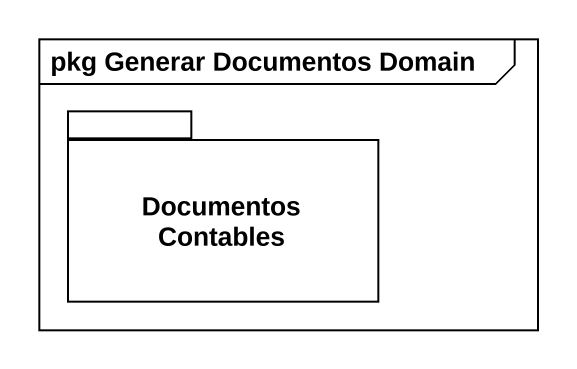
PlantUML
@startuml
mainframe pkg Generar Documentos Domain
package "Documentos Contables" as Documentos_Contables {
}
@enduml
